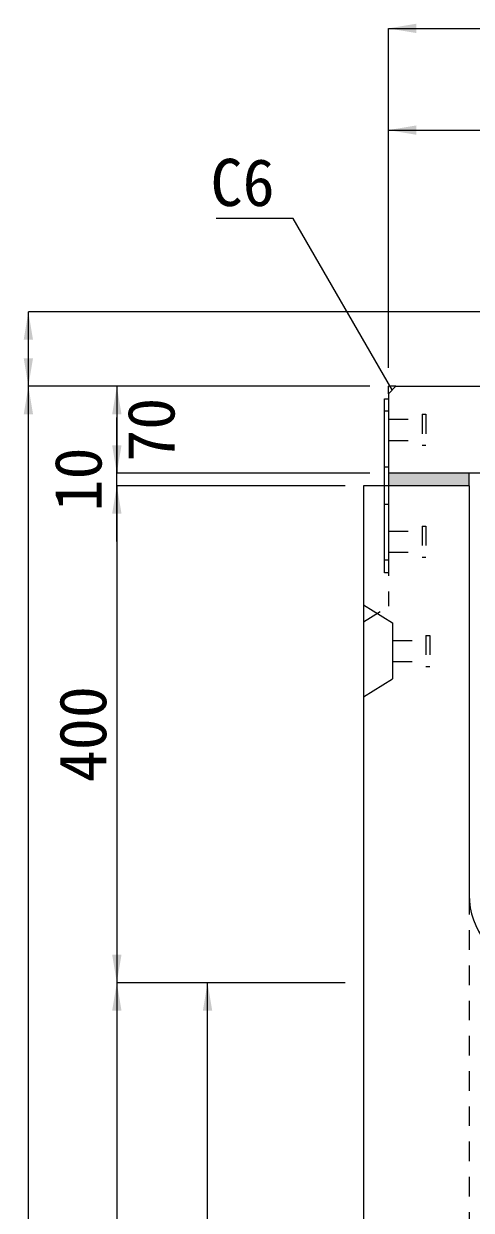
# Model space of a CAD drawing. Units: millimetres at full size; some dimension numbers follow another scale. Extents: x -3301 to 90699, y 107523 to 139162.
# Drawn here: x 24643 to 25004, y 116587 to 117542 of the extents above; entities that cross this region are included whole.
import ezdxf
from ezdxf.enums import TextEntityAlignment as Align

# ---------------------------------------------------------------- set-up
doc = ezdxf.new("R2010")
doc.units = ezdxf.units.MM
doc.header["$LTSCALE"] = 21
doc.linetypes.add('USER1', pattern=[1.35, 0.75, -0.6])
for name, color, linetype, lineweight in [('0_2', 7, 'USER1', 9), ('寸法線', 7, 'Continuous', 9), ('引出線', 4, 'Continuous', 9), ('本体', 2, 'Continuous', 9), ('補助線', 8, 'Continuous', 13), ('ｲﾝｻｰﾄ', 3, 'USER1', 5)]:
    doc.layers.add(name, color=color, linetype=linetype, lineweight=lineweight)
doc.layers.add('ﾊｯﾁﾝｸﾞ', color=8, linetype='Continuous')
doc.styles.add('ＭＳ ゴシック', font='')
doc.styles.get('ＭＳ ゴシック').set_extended_font_data('MS Gothic')

# ---------------------------------------------------------------- blocks, each defined once
blk = doc.blocks.new('filled_arrow')
at = {"color": 0, "linetype": 'Continuous', "lineweight": -2}
blk.add_solid([(7.5, 1.25), (0, 0), (7.5, -1.25)], dxfattribs=at)

msp = doc.modelspace()

# ---------------------------------------------------------------- hatches: boundary and pattern name
at = {"layer": 'ﾊｯﾁﾝｸﾞ'}
msp.add_hatch(color=256, dxfattribs=at).paths.add_polyline_path([(25002.31, 117170.33), (25002.31, 117180.33), (24937.31, 117180.33), (24937.31, 117170.33)])

# ---------------------------------------------------------------- linework, layer by layer
at = {"layer": '0_2'}
for p, q in [((24937.31, 117230.33), (24934.11, 117230.33)), ((24937.31, 117185.33), (24934.11, 117185.33)), ((24937.31, 117155.33), (24934.11, 117155.33)), ((24937.31, 117110.33), (24934.11, 117110.33))]:
    msp.add_line(p, q, dxfattribs=at)
at = {"layer": '0_2', "linetype": 'Continuous', "lineweight": 13}
msp.add_line((25002.31, 117170.33), (25002.31, 117180.33), dxfattribs=at)
at = {"layer": '0_2', "linetype": 'Continuous'}
msp.add_lwpolyline([(24934.11, 117100.33), (24934.11, 117240.33), (24937.31, 117240.33), (24937.31, 117100.33)], close=True, dxfattribs=at)
at = {"layer": '寸法線'}
for p, q in [((24937.31, 117538.41), (25367.31, 117538.41)), ((24937.31, 117265.33), (24937.31, 117538.41)), ((24937.31, 117456.54), (25147.31, 117456.54)), ((24937.31, 117265.33), (24937.31, 117456.54)), ((24647.2, 117250.33), (24647.2, 117310.33)), ((25139.32, 117310.33), (24647.2, 117310.33)), ((24647.2, 115720.33), (24647.2, 117250.33)), ((24922.31, 117250.33), (24647.2, 117250.33)), ((24922.31, 117250.33), (24647.2, 117250.33)), ((24718.47, 117250.33), (24718.47, 117180.33)), ((24922.31, 117250.33), (24718.47, 117250.33)), ((24718.47, 117125.33), (24718.47, 117225.33)), ((24922.31, 117180.33), (24718.47, 117180.33)), ((24922.31, 117180.33), (24718.47, 117180.33)), ((24718.47, 117170.33), (24718.47, 116770.33)), ((24902.31, 117170.33), (24718.47, 117170.33)), ((24902.31, 117170.33), (24718.47, 117170.33)), ((24902.31, 116770.33), (24718.47, 116770.33)), ((24718.47, 116770.33), (24718.47, 115720.33)), ((24902.31, 116770.33), (24718.47, 116770.33)), ((24791.54, 115820.33), (24791.54, 116770.33)), ((24902.31, 116770.33), (24791.54, 116770.33))]:
    msp.add_line(p, q, dxfattribs=at)
at = {"layer": '引出線'}
msp.add_lwpolyline([(24940.31, 117247.38), (24860.61, 117385.42), (24798.51, 117385.42)], dxfattribs=at)
at = {"layer": '本体', "lineweight": 20}
for p, q in [((24937.31, 117244.33), (24943.31, 117250.33)), ((24943.31, 117250.33), (25147.31, 117250.33)), ((24937.31, 117244.33), (24937.31, 117180.33)), ((25367.31, 117180.33), (24937.31, 117180.33)), ((24917.31, 117170.33), (24917.31, 115720.33)), ((25002.31, 117170.33), (24917.31, 117170.33)), ((25002.31, 117170.33), (25002.31, 116840.85))]:
    msp.add_line(p, q, dxfattribs=at)
at = {"layer": '本体', "linetype": 'USER1'}
for p, q in [((24937.31, 117170.33), (24937.31, 117073.32)), ((24917.31, 117060.82), (24937.31, 117073.32)), ((25002.31, 116840.85), (25002.31, 115820.33))]:
    msp.add_line(p, q, dxfattribs=at)
at = {"layer": '本体'}
for p, q in [((24917.31, 117074.32), (24940.51, 117059.83)), ((24940.51, 117059.83), (24940.51, 117014.82)), ((24917.31, 117000.32), (24940.51, 117014.82))]:
    msp.add_line(p, q, dxfattribs=at)
at = {"layer": '本体', "lineweight": 13}
msp.add_arc((25062.31, 116840.85), 60, 180, 256.65764, dxfattribs=at)
at = {"layer": '補助線'}
for p in [(24937.31, 117244.33), (24943.31, 117250.33)]:
    msp.add_line(p, (24937.31, 117250.33), dxfattribs=at)
at = {"layer": 'ｲﾝｻｰﾄ'}
for p, q in [((24937.31, 117223.83), (24937.31, 117206.82)), ((24937.31, 117223.83), (24964.31, 117223.83)), ((24964.31, 117227.82), (24964.31, 117202.83)), ((24964.31, 117227.82), (24967.31, 117227.82)), ((24967.31, 117227.82), (24967.31, 117202.83)), ((24937.31, 117206.82), (24964.31, 117206.82)), ((24964.31, 117202.83), (24967.31, 117202.83)), ((24937.31, 117133.83), (24964.31, 117133.83)), ((24964.31, 117137.83), (24964.31, 117112.83)), ((24964.31, 117137.83), (24967.31, 117137.83)), ((24967.31, 117137.83), (24967.31, 117112.83)), ((24937.31, 117116.83), (24964.31, 117116.83)), ((24964.31, 117112.83), (24967.31, 117112.83)), ((24967.51, 117049.82), (24967.51, 117024.82)), ((24967.51, 117049.82), (24970.51, 117049.82)), ((24970.51, 117049.82), (24970.51, 117024.82)), ((24940.51, 117045.82), (24967.51, 117045.82)), ((24940.51, 117028.82), (24967.51, 117028.82)), ((24967.51, 117024.82), (24970.51, 117024.82))]:
    msp.add_line(p, q, dxfattribs=at)

# ---------------------------------------------------------------- block references
at = {"layer": '寸法線', "xscale": 3, "yscale": 3}
for p in [(24937.31, 117538.41), (24937.31, 117456.54)]:
    msp.add_blockref('filled_arrow', p, dxfattribs=at)
for p, rotation in [((24647.2, 117310.33), 270), ((24647.2, 117250.33), 90), ((24647.2, 117250.33), 270), ((24718.47, 117250.33), 270), ((24718.47, 117180.33), 90), ((24718.47, 117180.33), 90), ((24718.47, 117170.33), 270), ((24718.47, 117170.33), 270), ((24718.47, 116770.33), 90), ((24718.47, 116770.33), 270), ((24791.54, 116770.33), 270)]:
    msp.add_blockref('filled_arrow', p, dxfattribs=dict(at, rotation=rotation))
at = {"layer": '引出線', "xscale": 0.075, "yscale": 0.075, "rotation": 120}
msp.add_blockref('filled_arrow', (24940.31, 117247.38), dxfattribs=at)

# ---------------------------------------------------------------- texts
at = {"layer": '寸法線', "style": 'ＭＳ ゴシック'}
for s, p in [('70', (24745.97, 117215.33)), ('10', (24687.22, 117175.33)), ('400', (24690.97, 116970.33))]:
    msp.add_text(s, height=37.98, rotation=90, dxfattribs=at).set_placement(p, align=Align.MIDDLE_CENTER)
at = {"layer": '引出線', "style": 'ＭＳ ゴシック'}
msp.add_text('C6', height=37.98, dxfattribs=at).set_placement((24845.61, 117433.42), align=Align.TOP_RIGHT)

doc.saveas('drawing.dxf')
